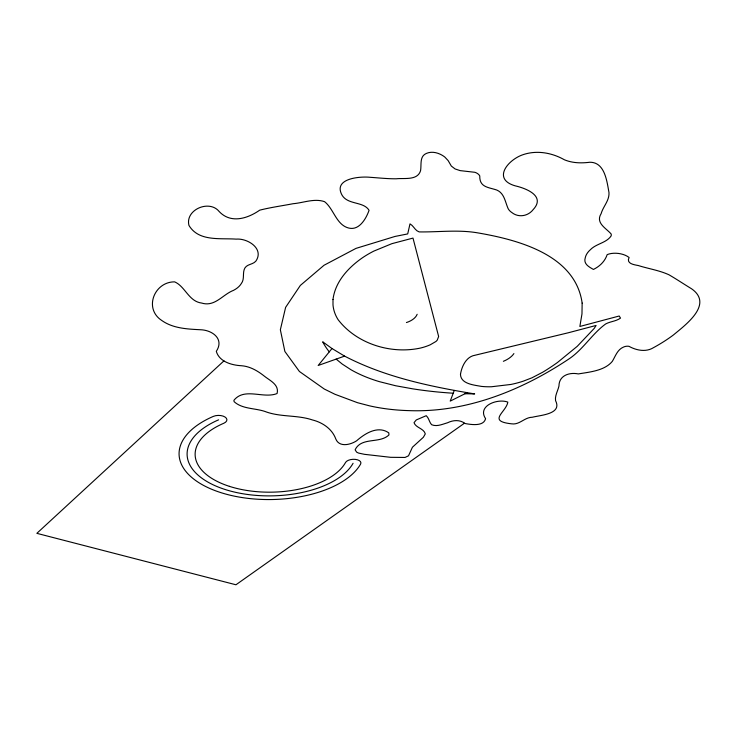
<?xml version="1.0" encoding="UTF-8"?>
<svg xmlns="http://www.w3.org/2000/svg" width="737" height="737" viewBox="0 0 737 737"><rect width="100%" height="100%" fill="white"/><g stroke="black" fill="none" stroke-linecap="round" stroke-linejoin="round"><path stroke-width="1.11" d="M454.296 390.407L450.206 401.121L467.074 392.692M331.991 348.527L318.181 365.478L344.594 356.118C384.972 377.16 430.058 386.538 474.665 393.917L465.001 393.733M223.947 360.872L36.85 533.339L235.951 584.773L464.411 423.25M344.566 356.1L331.871 348.444L322.686 341.793A140.703 82.148 -6.8 0 0 329.282 351.844M336.164 359.103L342.244 364.078L351.033 369.771A139.827 81.825 -6.8 0 0 379.408 381.655L395.649 385.755L412.637 388.823A329.301 208.903 -10.8 0 0 453.218 393.217M417.16 314.284A18.747 11.037 -5.1 0 1 406.428 322.548M513.901 353.585A24.395 13.598 -7.3 0 1 503.371 361.305M353.078 463.278A84.691 43.253 -1.3 0 1 224.859 489.414A84.691 43.253 -1.3 0 1 218.594 419.841M332.995 299.526L332.995 304.823A86.404 51.479 -5.8 0 0 338.08 319.637C356.662 343.884 391.006 354.497 420.587 348.03A39.724 23.031 -5.3 0 0 430.261 344.787L435.935 341.48A18.296 10.484 -5.6 0 0 437.262 340.098L438.635 336.487L412.987 238.088L391.881 243.671L373.862 251.087A92.005 54.971 -6.2 0 0 362.364 257.83C348.242 267.651 335.132 281.801 332.995 299.526M485.563 418.625C483.85 426.622 471.09 424.687 465.075 423.508C459.906 419.528 453.144 420.016 447.543 422.771C442.449 424.226 436.848 426.963 431.633 424.715C429.201 422.19 429.063 418.165 426.216 415.696L416.285 419.933L414.019 422.67C415.815 427.921 423.849 428.326 425.295 433.9L423.37 437.271L412.434 447.23L408.51 455.816L405.046 457.447L390.619 457.318L364.437 454.324L358.514 453.062L356.644 452.14L355.123 449.81C361.434 436.691 379.592 443.969 388.952 434.941L388.804 432.877C378.017 425.295 365.128 433.301 356.653 440.772C350.563 444.798 339.278 447.663 335.777 438.948C332.12 428.87 322.493 422.439 312.414 419.943C296.891 414.71 280.124 417.372 264.786 411.393C254.726 408.058 242.197 409.099 234.108 401.656L233.896 400.348C244.454 387.072 263.385 399.076 277.075 393.53C279.406 384.723 270 380.651 264.436 376.22C257.784 370.941 250.212 366.409 241.561 365.745C231.814 365.248 219.276 361.793 216.3 351.328C224.555 338.974 212.311 330.056 200.409 329.743C187.134 329.061 172.863 328.426 161.643 320.392C143.475 308.425 154.512 281.617 174.669 281.875C185.227 286.435 188.7 301.433 201.652 303.054C214.9 307.172 222.675 294.478 233.5 290.369A26.864 16.5 0.7 0 0 241.349 283.505C244.914 278.918 242.169 272.782 244.877 268.028C247.282 264.012 252.92 264.62 255.868 261.138C264.399 248.71 247.65 238.106 236.172 239.129C220.004 237.977 198.732 241.754 188.958 225.43C184.941 209.852 209.161 199.22 219.147 211.491C230.792 223.984 247.687 218.557 259.71 210.165C270.672 207.383 281.958 205.853 293.077 203.716C303.432 202.868 314.34 198.106 324.566 201.671C333.833 208.884 336.302 225.089 348.933 228.101C359.37 230.589 366.16 218.52 369.062 210.331C363.313 200.786 346.528 205.457 341.342 193.776C334.303 178.17 360.494 176.254 370.14 177.304C378.818 177.884 387.487 178.861 396.202 178.787C404.152 177.866 417.547 180.768 420.551 170.698C421.647 164.784 419.316 156.428 426.327 153.443C430.767 151.454 435.908 152.19 440.192 154.226A29.848 19.954 -7.3 0 1 444.844 157.082L448.151 160.611L451.32 166.055L455.07 168.939L460.109 170.615L474.914 172.301A11.764 7.729 -9 0 1 479.759 175.931C479.409 187.419 488.401 187.198 496.802 190.045C504.421 193.287 505.167 202.039 508.143 208.645A20.212 12.824 -10.5 0 0 511.819 212.523C518.47 217.876 528.033 216.282 533.146 209.63C545.96 195.978 526.043 188.322 515.145 185.825C492.666 179.303 506.945 160.97 521.566 155.212C535.707 149.804 551.516 152.458 564.404 159.782C572.474 163.135 581.253 163.328 589.793 162.251C604.893 162.066 606.938 181.422 608.992 192.615C609.453 200.685 603.198 206.332 601.125 213.647C595.192 223.145 606.422 228.295 611.249 234.126L611.213 235.803C606.468 243.017 596.288 243.569 590.383 249.705A24.33 14.344 -11.8 0 0 585.316 257.554C583.105 263.892 588.992 266.941 593.451 269.447C599.89 266.223 604.81 261.497 607.187 254.615C613.599 251.962 623.631 253.206 629.094 257.489C625.962 263.634 633.995 264.73 638.288 265.532C648.468 268.765 659.274 270.313 669.03 274.818C676.677 279.259 684.037 284.206 691.582 288.793C713.702 304.298 685.705 324.722 673.388 334.994A139.109 80.13 -10.2 0 1 653.608 347.597C645.981 352.415 636.335 350.416 628.983 346.326A5.352 2.874 -10.6 0 0 623.493 347.081C617.376 349.587 615.441 356.192 612.309 361.379C604.552 370.757 589.664 372.028 578.305 373.926C569.332 372.084 558.968 375.474 558.959 386.041C557.881 390.85 554.786 395.576 555.551 400.615C562.405 414.102 540.912 415.06 532.335 417.243C524.504 417.271 519.567 425.083 511.635 423.83C486.742 421.14 506.264 412.241 507.811 402.116C497.659 398.164 476.959 405.884 485.563 418.625M460.468 374.414C460.837 384.014 474.038 385.009 481.316 386.381A45.04 24.782 -7.3 0 0 491.441 386.759L510.916 384.447A62.129 34.51 -7.5 0 0 523.27 381.167L531.921 377.832L542.708 372.222A219.976 132.448 -5.2 0 0 557.568 362.42L577.246 346.326L594.068 328.573A10.254 5.703 -10 0 0 594.363 328.195L596.104 325.45L568.328 332.765L475.089 355.225C466.235 356.57 461.684 366.473 460.468 374.414M582.147 303.091L581.972 313.925L579.862 326.463L619.191 316.016L620.526 318.089C616.114 321.35 610.429 321.378 605.694 323.939C591.922 333.935 583.114 349.624 568.688 359.122C521.796 390.324 466.318 412.766 409.109 410.629A135.387 77.551 -5.9 0 1 369.486 405.829L357.473 402.688L334.902 394.258L324.262 389.016L299.406 371.476L284.869 351.457L280.355 329.771L285.615 307.366L300.355 285.412L324.068 265.237L355.999 248.378L394.995 236.448L407.708 233.915L409.993 223.873C413.715 225.817 415.005 230.644 419.16 231.906C438.469 232.21 458.055 229.529 477.355 232.809C518.166 239.765 575.357 254.827 582.147 303.091M229.373 486.337A76.694 39.162 -1.3 0 0 345.533 462.486A7.858 3.952 -3.2 0 1 355.271 459.372A7.858 3.952 -3.2 0 1 360.605 464.07A92.687 47.352 -1.3 0 1 220.335 492.454A92.687 47.352 -1.3 0 1 213.325 416.396A8.319 4.413 0 0 1 225.052 417.041A8.319 4.413 0 0 1 223.808 423.259A76.694 39.162 -1.3 0 0 229.373 486.337"/></g></svg>
